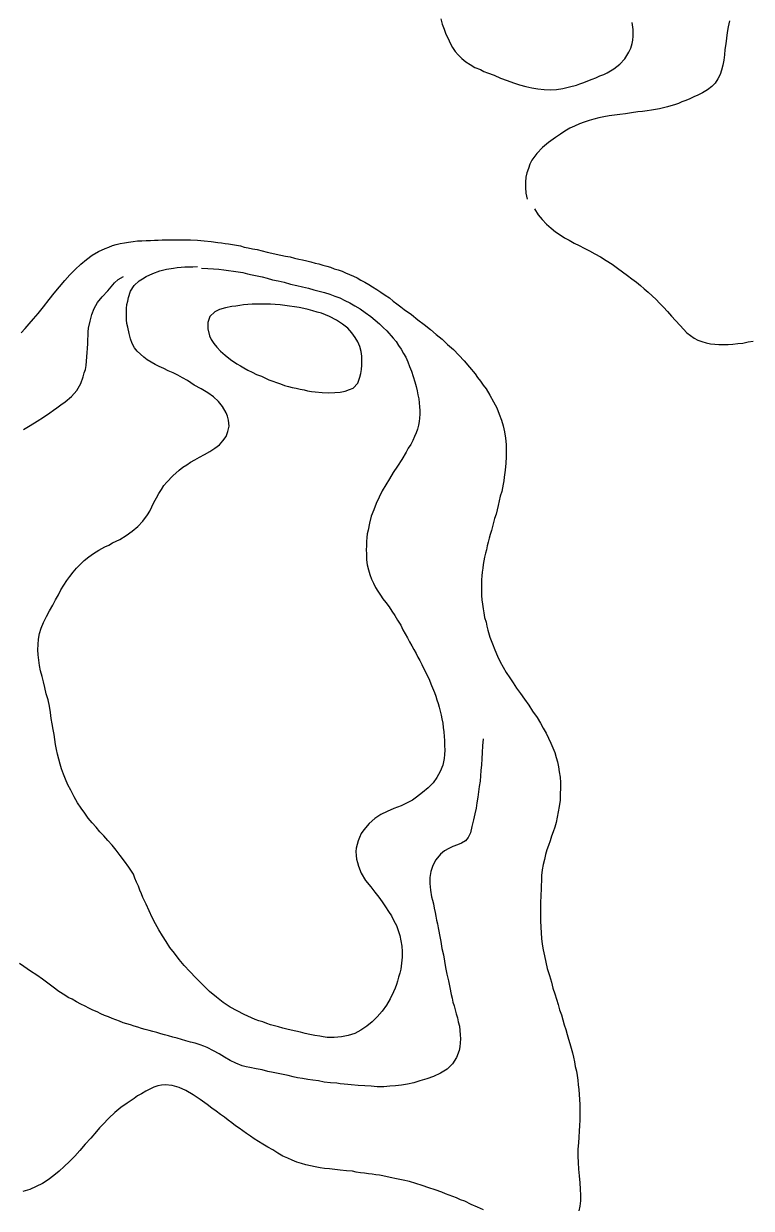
# Model space of a CAD drawing. Header units: inches. Extents: x 401374 to 405300, y 6332180 to 6336621.
# Drawn here: x 403668.7 to 403873.4, y 6335445.3 to 6335778.4 of the extents above; entities that cross this region are included whole.
import ezdxf

# ---------------------------------------------------------------- set-up
doc = ezdxf.new("R2010")
doc.units = ezdxf.units.IN
doc.header["$MEASUREMENT"] = 0

msp = doc.modelspace()

# ---------------------------------------------------------------- linework, layer by layer
for points in [[(403786.1, 6335779.8), (403786.5, 6335778.3), (403787, 6335776.9), (403787.5, 6335775.5), (403788.1, 6335774.2), (403788.7, 6335772.9), (403789.4, 6335771.7), (403790.1, 6335770.6), (403791, 6335769.6), (403792, 6335768.6), (403793.1, 6335767.7), (403794.3, 6335766.9), (403795.6, 6335766.1), (403797.2, 6335765.5), (403798.2, 6335765), (403799.2, 6335764.6), (403801.1, 6335763.9), (403802.9, 6335763.1), (403804.7, 6335762.4), (403806.5, 6335761.8), (403808.2, 6335761.2), (403810, 6335760.7), (403811.7, 6335760.4), (403813.4, 6335760.1), (403815.1, 6335759.9), (403816.8, 6335759.8), (403818.6, 6335759.9), (403820.4, 6335760.2), (403822.3, 6335760.6), (403824.2, 6335761.1), (403825.2, 6335761.5), (403826.3, 6335761.9), (403827.4, 6335762.3), (403828.6, 6335762.8), (403829.7, 6335763.2), (403830.8, 6335763.7), (403831.9, 6335764.1), (403832.9, 6335764.6), (403834.7, 6335765.7), (403836.4, 6335767), (403837.8, 6335768.5), (403839, 6335770.4), (403839.5, 6335771.5), (403839.9, 6335772.8), (403840.1, 6335773.8), (403840.2, 6335774.9), (403840.2, 6335776.8), (403839.9, 6335778.7)], [(403867.3, 6335779.2), (403866.9, 6335777.5), (403866.6, 6335775.9), (403866.4, 6335774.3), (403866.2, 6335772.7), (403866, 6335771.1), (403865.9, 6335769.6), (403865.7, 6335768.1), (403865.4, 6335766.7), (403865, 6335765.3), (403864.6, 6335764.1), (403864, 6335762.9), (403863.2, 6335761.7), (403862.3, 6335760.7), (403861.1, 6335759.8), (403859.7, 6335759), (403858.4, 6335758.3), (403857.2, 6335757.8), (403856.1, 6335757.3), (403855, 6335756.8), (403853.9, 6335756.4), (403852.9, 6335756), (403851.8, 6335755.6), (403850.8, 6335755.3), (403849.8, 6335755), (403848.7, 6335754.7), (403847.6, 6335754.5), (403846.5, 6335754.3), (403845.3, 6335754.1), (403844.1, 6335753.9), (403842.8, 6335753.7), (403841.5, 6335753.6), (403839.7, 6335753.3), (403838, 6335753.1), (403836.4, 6335752.9), (403834.9, 6335752.7), (403833.4, 6335752.5), (403831.9, 6335752.2), (403830.5, 6335751.9), (403829.1, 6335751.6), (403827.8, 6335751.2), (403826.4, 6335750.7), (403825.1, 6335750.2), (403823.7, 6335749.6), (403822.4, 6335749), (403821, 6335748.2), (403819.7, 6335747.3), (403818.3, 6335746.4), (403816.4, 6335745), (403814.7, 6335743.6), (403813.1, 6335741.9), (403811.7, 6335740), (403811.1, 6335738.9), (403810.7, 6335737.7), (403810.3, 6335736.5), (403810, 6335735.2), (403809.9, 6335733.8), (403809.9, 6335732.3), (403810, 6335730.7), (403810.4, 6335729.1)], [(403812.4, 6335726.3), (403813.5, 6335724.7), (403814.6, 6335723.3), (403815.8, 6335722), (403817.1, 6335720.9), (403818.3, 6335719.9), (403819.6, 6335719), (403820.9, 6335718.2), (403822.2, 6335717.5), (403823.6, 6335716.7), (403825, 6335716), (403826.4, 6335715.3), (403827.9, 6335714.5), (403829.4, 6335713.7), (403831, 6335712.8), (403832.6, 6335711.8), (403834.3, 6335710.8), (403835.8, 6335709.7), (403837.2, 6335708.6), (403838.6, 6335707.6), (403839.8, 6335706.7), (403841.1, 6335705.7), (403842.2, 6335704.8), (403843.3, 6335703.8), (403844.4, 6335702.9), (403845.5, 6335701.9), (403846.6, 6335700.8), (403847.6, 6335699.8), (403848.7, 6335698.7), (403849.8, 6335697.5), (403851, 6335696.2), (403852.1, 6335694.9), (403853.4, 6335693.5), (403855.3, 6335691.5), (403856.3, 6335690.7), (403857.3, 6335690), (403858.4, 6335689.4), (403859.5, 6335689), (403860.7, 6335688.7), (403861.9, 6335688.4), (403863.1, 6335688.3), (403864.3, 6335688.2), (403865.6, 6335688.2), (403866.9, 6335688.2), (403868.2, 6335688.3), (403869.6, 6335688.5), (403871, 6335688.6), (403872.5, 6335688.9), (403873.9, 6335689.1)], [(403668, 6335691.5), (403669.2, 6335692.7), (403670.3, 6335694), (403671.5, 6335695.4), (403672.8, 6335696.9), (403674.3, 6335698.8), (403675.9, 6335700.8), (403677.3, 6335702.6), (403678.8, 6335704.4), (403680.3, 6335706.2), (403681.7, 6335707.8), (403683.2, 6335709.3), (403684.8, 6335710.8), (403686.4, 6335712.1), (403688, 6335713.3), (403689.8, 6335714.3), (403691.7, 6335715.2), (403692.7, 6335715.6), (403693.7, 6335716), (403694.8, 6335716.3), (403695.9, 6335716.6), (403697.1, 6335716.8), (403698.2, 6335717), (403699.5, 6335717.2), (403700.8, 6335717.3), (403702, 6335717.3), (403703.2, 6335717.4), (403704.4, 6335717.4), (403705.5, 6335717.5), (403706.6, 6335717.5), (403707.7, 6335717.6), (403708.8, 6335717.6), (403709.8, 6335717.6), (403710.8, 6335717.6), (403711.8, 6335717.6), (403713.8, 6335717.6), (403715.7, 6335717.6), (403717.6, 6335717.5), (403719.5, 6335717.3), (403721.5, 6335717.2), (403723.4, 6335716.9), (403724.4, 6335716.8), (403725.4, 6335716.6), (403726.4, 6335716.5), (403727.5, 6335716.3), (403728.6, 6335716.1), (403729.7, 6335715.9), (403730.8, 6335715.6), (403731.9, 6335715.4), (403733.1, 6335715.1), (403734.4, 6335714.9), (403735.8, 6335714.5), (403737.2, 6335714.2), (403738.5, 6335713.9), (403739.8, 6335713.6), (403741.1, 6335713.3), (403742.4, 6335713), (403743.7, 6335712.8), (403744.9, 6335712.5), (403746.1, 6335712.2), (403747.2, 6335712), (403748.4, 6335711.7), (403749.5, 6335711.4), (403750.7, 6335711.1), (403751.8, 6335710.9), (403752.9, 6335710.5), (403754, 6335710.2), (403755, 6335709.9), (403756.1, 6335709.5), (403757.2, 6335709.2), (403758.3, 6335708.8), (403759.3, 6335708.3), (403760.4, 6335707.9), (403761.5, 6335707.4), (403762.5, 6335706.9), (403763.6, 6335706.3), (403764.7, 6335705.7), (403765.8, 6335705.1), (403766.9, 6335704.4), (403768.1, 6335703.7), (403769.2, 6335702.9), (403770.4, 6335702.1), (403771.6, 6335701.3), (403772.7, 6335700.4), (403773.7, 6335699.6), (403774.8, 6335698.8), (403775.8, 6335698), (403777.8, 6335696.6), (403779.6, 6335695.1), (403781.4, 6335693.8), (403783.2, 6335692.4), (403784.8, 6335691), (403786.5, 6335689.7), (403788, 6335688.2), (403789.6, 6335686.8), (403791.1, 6335685.2), (403792.6, 6335683.6), (403794.1, 6335681.8), (403795.7, 6335679.9), (403796.4, 6335678.9), (403797.2, 6335677.9), (403798, 6335676.8), (403798.8, 6335675.7), (403799.9, 6335673.9), (403800.9, 6335672.1), (403801.8, 6335670.4), (403802.5, 6335668.6), (403803.1, 6335666.9), (403803.6, 6335665.3), (403804, 6335663.6), (403804.3, 6335661.9), (403804.5, 6335660.1), (403804.5, 6335658.4), (403804.5, 6335656.6), (403804.4, 6335654.8), (403804.2, 6335652.9), (403803.9, 6335650.9), (403803.8, 6335649.9), (403803.6, 6335648.9), (403803.4, 6335647.9), (403803.2, 6335646.9), (403802.8, 6335645.5), (403802.5, 6335644.2), (403802.2, 6335642.9), (403801.9, 6335641.7), (403801.6, 6335640.5), (403801.2, 6335639.3), (403800.9, 6335638.1), (403800.6, 6335637), (403800.3, 6335635.9), (403800, 6335634.8), (403799.7, 6335633.7), (403799.4, 6335632.6), (403799.1, 6335631.6), (403798.9, 6335630.5), (403798.6, 6335629.5), (403798.4, 6335628.4), (403798.2, 6335627.4), (403798, 6335626.3), (403797.9, 6335625.3), (403797.7, 6335624.2), (403797.6, 6335623.1), (403797.5, 6335622), (403797.5, 6335620.9), (403797.5, 6335619.8), (403797.5, 6335618.7), (403797.5, 6335617.6), (403797.6, 6335616.4), (403797.8, 6335615.2), (403798, 6335613.9), (403798.2, 6335612.7), (403798.4, 6335611.4), (403798.8, 6335610.1), (403799, 6335609), (403799.3, 6335607.9), (403799.9, 6335605.9), (403800.6, 6335604), (403801.3, 6335602.3), (403802, 6335600.6), (403802.8, 6335599), (403803.6, 6335597.5), (403804.5, 6335596), (403805.5, 6335594.5), (403806.4, 6335593.1), (403807.4, 6335591.6), (403808.5, 6335590.1), (403809.6, 6335588.5), (403810.8, 6335586.8), (403811.9, 6335585.1), (403813.2, 6335583.3), (403814.1, 6335581.7), (403814.9, 6335580.3), (403815.7, 6335578.9), (403816.4, 6335577.5), (403817, 6335576.1), (403817.6, 6335574.8), (403818.1, 6335573.5), (403818.5, 6335572.1), (403818.9, 6335570.8), (403819.2, 6335569.4), (403819.4, 6335568), (403819.6, 6335566.5), (403819.7, 6335565), (403819.7, 6335563.4), (403819.6, 6335561.8), (403819.6, 6335560.1), (403819.4, 6335558.3), (403819.1, 6335556.8), (403818.8, 6335555.3), (403818.5, 6335553.8), (403818.1, 6335552.5), (403817.7, 6335551.2), (403817.2, 6335549.9), (403816.8, 6335548.6), (403816.4, 6335547.3), (403815.9, 6335546.1), (403815.5, 6335544.8), (403815.2, 6335543.4), (403814.9, 6335542), (403814.6, 6335540.5), (403814.4, 6335538.9), (403814.4, 6335537.3), (403814.3, 6335536.2), (403814.3, 6335535.2), (403814.2, 6335533.2), (403814.1, 6335531.3), (403814.1, 6335529.5), (403814.1, 6335527.8), (403814.1, 6335526.1), (403814.2, 6335524.4), (403814.3, 6335522.8), (403814.4, 6335521.2), (403814.6, 6335519.6), (403814.9, 6335518), (403815.2, 6335516.3), (403815.6, 6335514.5), (403816, 6335512.7), (403816.6, 6335510.8), (403817.2, 6335508.9), (403817.6, 6335507.2), (403818.1, 6335505.6), (403818.6, 6335504.1), (403819.1, 6335502.6), (403819.5, 6335501.1), (403820, 6335499.7), (403820.4, 6335498.3), (403820.8, 6335496.9), (403821.2, 6335495.6), (403821.6, 6335494.2), (403822, 6335492.9), (403822.4, 6335491.6), (403822.7, 6335490.3), (403823.1, 6335489), (403823.4, 6335487.8), (403823.7, 6335486.5), (403823.9, 6335485.2), (403824.2, 6335483.9), (403824.4, 6335482.6), (403824.6, 6335481.3), (403824.7, 6335480), (403824.9, 6335478.7), (403825, 6335477.3), (403825.1, 6335475.9), (403825.2, 6335474.5), (403825.2, 6335473.1), (403825.2, 6335471.6), (403825.2, 6335470.1), (403825.1, 6335468.6), (403825, 6335467), (403824.9, 6335465.3), (403824.8, 6335463.7), (403824.6, 6335461.9), (403824.6, 6335460), (403824.7, 6335458.2), (403824.8, 6335456.3), (403825, 6335454.4), (403825.2, 6335452.5), (403825.3, 6335450.7), (403825.4, 6335449), (403825.4, 6335447.4), (403825.2, 6335445.9), (403824.9, 6335444.6)], [(403718.8, 6335709.7), (403720.5, 6335709.6), (403722.1, 6335709.5), (403723.6, 6335709.4), (403725, 6335709.2), (403726.4, 6335709), (403727.8, 6335708.8), (403729.1, 6335708.6), (403730.4, 6335708.4), (403731.7, 6335708.1), (403733, 6335707.8), (403734.4, 6335707.5), (403735.8, 6335707.2), (403737.2, 6335706.8), (403738.7, 6335706.4), (403740.3, 6335706.1), (403742, 6335705.7), (403743.8, 6335705.2), (403745.6, 6335704.8), (403747.2, 6335704.4), (403748.9, 6335704), (403750.4, 6335703.6), (403751.9, 6335703.2), (403753.4, 6335702.8), (403754.9, 6335702.3), (403756.3, 6335701.8), (403757.7, 6335701.3), (403759.1, 6335700.6), (403760.5, 6335699.9), (403761.9, 6335699.1), (403763.4, 6335698.2), (403764.8, 6335697.2), (403766.4, 6335696.1), (403767.6, 6335695), (403768.8, 6335694), (403769.9, 6335693), (403770.9, 6335692), (403772.7, 6335690), (403773.5, 6335689), (403774.2, 6335687.9), (403774.9, 6335686.9), (403775.6, 6335685.7), (403776.2, 6335684.6), (403776.8, 6335683.3), (403777.3, 6335682), (403777.8, 6335680.7), (403778.3, 6335679.2), (403778.8, 6335677.7), (403779.1, 6335676.4), (403779.4, 6335675.2), (403779.6, 6335674), (403779.9, 6335672.9), (403780, 6335671.8), (403780.1, 6335670.7), (403780.2, 6335669.6), (403780.2, 6335668.6), (403780.1, 6335667.5), (403780, 6335666.5), (403779.8, 6335665.5), (403779.5, 6335664.4), (403779.1, 6335663.4), (403778.7, 6335662.3), (403778.2, 6335661.2), (403777.6, 6335660.1), (403776.9, 6335659), (403776.3, 6335657.9), (403775.1, 6335655.9), (403773.9, 6335654), (403772.7, 6335652.2), (403771.6, 6335650.4), (403770.6, 6335648.7), (403769.6, 6335647), (403768.7, 6335645.3), (403767.9, 6335643.5), (403767.2, 6335641.7), (403766.5, 6335639.9), (403766, 6335638), (403765.6, 6335636), (403765.4, 6335635), (403765.3, 6335633.9), (403765.2, 6335632.8), (403765.2, 6335631.6), (403765.1, 6335630.5), (403765.2, 6335629.3), (403765.2, 6335627.6), (403765.4, 6335626.2), (403765.7, 6335624.8), (403766.1, 6335623.5), (403766.6, 6335622.2), (403767.1, 6335621.1), (403767.7, 6335619.9), (403768.4, 6335618.8), (403769.1, 6335617.7), (403769.8, 6335616.7), (403770.6, 6335615.6), (403771.5, 6335614.4), (403772.3, 6335613.2), (403773.1, 6335612), (403773.9, 6335610.7), (403774.8, 6335609.3), (403775.4, 6335608), (403776, 6335606.8), (403776.7, 6335605.7), (403777.3, 6335604.6), (403777.9, 6335603.5), (403778.5, 6335602.4), (403779.1, 6335601.3), (403779.6, 6335600.3), (403780.2, 6335599.3), (403780.7, 6335598.2), (403781.7, 6335596.2), (403782.7, 6335594.3), (403783.5, 6335592.3), (403784.3, 6335590.3), (403784.7, 6335589.3), (403785, 6335588.3), (403785.3, 6335587.2), (403785.6, 6335586.2), (403785.9, 6335585.1), (403786.2, 6335584), (403786.4, 6335582.9), (403786.6, 6335581.7), (403786.7, 6335580.5), (403786.9, 6335579.3), (403787, 6335578), (403787.1, 6335576.8), (403787.1, 6335575.4), (403787.2, 6335574.1), (403787.1, 6335572.9), (403787, 6335571.8), (403786.6, 6335569.9), (403785.9, 6335568.1), (403785, 6335566.4), (403783.9, 6335564.9), (403782.5, 6335563.5), (403780.9, 6335562.2), (403779.2, 6335560.9), (403778.1, 6335560.1), (403777, 6335559.5), (403776, 6335559), (403774.9, 6335558.5), (403772.9, 6335557.7), (403771, 6335556.9), (403769.2, 6335556), (403767.5, 6335554.9), (403765.9, 6335553.5), (403764.4, 6335551.7), (403763.7, 6335550.7), (403763.2, 6335549.6), (403762.8, 6335548.6), (403762.5, 6335547.6), (403762.3, 6335546.6), (403762.2, 6335545.6), (403762.3, 6335544.5), (403762.4, 6335543.5), (403762.6, 6335542.5), (403762.9, 6335541.5), (403763.7, 6335539.5), (403764.9, 6335537.5), (403766.4, 6335535.7), (403767.5, 6335534.2), (403768.6, 6335532.8), (403769.6, 6335531.5), (403770.5, 6335530.1), (403771.4, 6335528.8), (403772.2, 6335527.5), (403772.9, 6335526.1), (403773.6, 6335524.8), (403774.1, 6335523.4), (403774.5, 6335522), (403774.8, 6335520.5), (403775.1, 6335519), (403775.2, 6335517.5), (403775.2, 6335515.9), (403775, 6335514.2), (403774.8, 6335512.5), (403774.5, 6335511.4), (403774.2, 6335510.3), (403773.9, 6335509.2), (403773.6, 6335508.2), (403773.2, 6335507.2), (403772.8, 6335506.2), (403771.8, 6335504.2), (403770.8, 6335502.4), (403769.6, 6335500.7), (403768.2, 6335499.1), (403766.8, 6335497.7), (403765.3, 6335496.5), (403763.6, 6335495.4), (403761.9, 6335494.5), (403760, 6335493.9), (403758.1, 6335493.5), (403756.1, 6335493.3), (403755.1, 6335493.3), (403754.1, 6335493.3), (403753, 6335493.5), (403752, 6335493.7), (403750.6, 6335493.9), (403749.2, 6335494.2), (403747.9, 6335494.5), (403746.6, 6335494.8), (403745.3, 6335495.1), (403744, 6335495.4), (403742.8, 6335495.7), (403741.6, 6335496), (403740.4, 6335496.3), (403739.3, 6335496.6), (403738.2, 6335496.9), (403737.1, 6335497.3), (403736, 6335497.7), (403734.9, 6335498), (403733.9, 6335498.4), (403732.8, 6335498.9), (403731.8, 6335499.3), (403730.8, 6335499.8), (403728.8, 6335500.8), (403726.8, 6335501.9), (403724.9, 6335503.2), (403723, 6335504.7), (403721, 6335506.3), (403719.1, 6335508.1), (403717.2, 6335510.1), (403715.5, 6335511.9), (403713.9, 6335513.6), (403712.5, 6335515.3), (403711.2, 6335517), (403709.9, 6335518.6), (403708.8, 6335520.3), (403707.8, 6335521.9), (403706.8, 6335523.6), (403705.8, 6335525.3), (403704.9, 6335527.1), (403704, 6335528.9), (403703.2, 6335530.8), (403702.3, 6335532.7), (403701.9, 6335533.7), (403701.4, 6335534.8), (403701, 6335535.9), (403700.5, 6335537), (403700, 6335538.1), (403699.6, 6335539.3), (403698.3, 6335541.2), (403697.1, 6335542.9), (403695.9, 6335544.5), (403694.8, 6335546), (403693.6, 6335547.4), (403692.4, 6335548.7), (403691.3, 6335550), (403690.2, 6335551.2), (403689.1, 6335552.5), (403688, 6335553.7), (403686.9, 6335555), (403685.9, 6335556.4), (403684.9, 6335557.8), (403683.9, 6335559.3), (403682.9, 6335561), (403682, 6335562.9), (403681.2, 6335564.4), (403680.5, 6335566), (403679.9, 6335567.4), (403679.4, 6335568.9), (403679, 6335570.2), (403678.6, 6335571.6), (403678.3, 6335573), (403678, 6335574.3), (403677.7, 6335575.7), (403677.5, 6335577.1), (403677.3, 6335578.5), (403677, 6335579.9), (403676.8, 6335581.5), (403676.5, 6335583), (403676.3, 6335584.7), (403676, 6335586.5), (403675.6, 6335588.3), (403675.1, 6335590), (403674.7, 6335591.7), (403674.3, 6335593.3), (403673.9, 6335594.8), (403673.5, 6335596.4), (403673.2, 6335597.9), (403673, 6335599.4), (403672.8, 6335600.9), (403672.7, 6335602.3), (403672.8, 6335603.8), (403672.9, 6335605.3), (403673.2, 6335606.9), (403673.7, 6335608.4), (403674.3, 6335610), (403675.2, 6335611.7), (403676, 6335613.3), (403676.9, 6335614.9), (403677.7, 6335616.4), (403678.5, 6335617.8), (403679.2, 6335619.2), (403680, 6335620.5), (403680.9, 6335621.8), (403681.7, 6335623), (403682.7, 6335624.2), (403683.6, 6335625.3), (403684.7, 6335626.4), (403685.8, 6335627.5), (403687.1, 6335628.5), (403688.4, 6335629.4), (403689.9, 6335630.4), (403691.6, 6335631.3), (403692.7, 6335631.8), (403693.7, 6335632.4), (403694.8, 6335632.9), (403695.8, 6335633.4), (403697.6, 6335634.5), (403699.3, 6335635.7), (403700.9, 6335637), (403702.3, 6335638.5), (403703.6, 6335640.3), (403704.2, 6335641.3), (403704.8, 6335642.5), (403705.4, 6335643.8), (403706.1, 6335645.1), (403706.8, 6335646.3), (403707.5, 6335647.4), (403708.2, 6335648.5), (403709, 6335649.5), (403710.7, 6335651.3), (403712.5, 6335652.9), (403713.5, 6335653.7), (403714.6, 6335654.4), (403715.7, 6335655.1), (403716.9, 6335655.8), (403718.2, 6335656.5), (403719.6, 6335657.3), (403721.1, 6335658.1), (403722.5, 6335659), (403723.8, 6335660), (403724.8, 6335661.1), (403725.7, 6335662.3), (403726.2, 6335663.7), (403726.5, 6335665.2), (403726.4, 6335666.9), (403726.1, 6335668), (403725.7, 6335669), (403724.7, 6335670.8), (403723.5, 6335672.2), (403722.1, 6335673.5), (403720.5, 6335674.6), (403718.7, 6335675.7), (403716.7, 6335676.8), (403714.8, 6335678.1), (403713.4, 6335678.8), (403712.1, 6335679.6), (403710.8, 6335680.2), (403709.4, 6335680.8), (403708.2, 6335681.4), (403706.9, 6335682), (403705.7, 6335682.6), (403704.6, 6335683.2), (403703.5, 6335683.9), (403702.5, 6335684.6), (403700.7, 6335686.3), (403699.9, 6335687.3), (403699.3, 6335688.5), (403698.8, 6335689.8), (403698.4, 6335691.3), (403698, 6335693.1), (403697.8, 6335694.1), (403697.7, 6335695.1), (403697.7, 6335696.2), (403697.7, 6335697.2), (403697.7, 6335698.3), (403697.8, 6335699.4), (403698, 6335700.4), (403698.2, 6335701.4), (403698.8, 6335703.2), (403699.8, 6335704.8), (403701.2, 6335706.1), (403702.2, 6335706.7), (403703.2, 6335707.3), (403705.1, 6335708.2), (403707, 6335708.9), (403708.9, 6335709.4), (403710.9, 6335709.7), (403711.9, 6335709.8), (403713, 6335709.9), (403714.1, 6335710), (403715.2, 6335710), (403716.3, 6335710), (403717.6, 6335710.1)], [(403668.7, 6335664.3), (403670.6, 6335665.4), (403672.5, 6335666.6), (403674.3, 6335667.8), (403676.1, 6335669), (403677.1, 6335669.7), (403678.1, 6335670.4), (403679.2, 6335671.2), (403680.4, 6335672.1), (403682.2, 6335673.6), (403683.7, 6335675.3), (403684.8, 6335677.2), (403685.5, 6335679.1), (403685.8, 6335680.2), (403686.1, 6335681.2), (403686.3, 6335682.3), (403686.4, 6335683.5), (403686.5, 6335684.7), (403686.6, 6335685.9), (403686.7, 6335687.1), (403686.8, 6335688.5), (403686.8, 6335689.6), (403686.9, 6335690.7), (403686.9, 6335691.8), (403687, 6335692.8), (403687.4, 6335694.8), (403687.9, 6335696.6), (403688.6, 6335698.3), (403689.5, 6335700), (403690.8, 6335701.6), (403692.4, 6335703.3), (403693.4, 6335704.4), (403694.3, 6335705.5), (403695.3, 6335706.5), (403696.8, 6335707.3)], [(403721.1, 6335696.1), (403720.5, 6335694.4), (403720.5, 6335692.6), (403721, 6335690.6), (403721.5, 6335689.6), (403722.2, 6335688.5), (403723.1, 6335687.4), (403724.1, 6335686.3), (403725.4, 6335685.2), (403726.9, 6335684), (403728.7, 6335682.8), (403729.7, 6335682.2), (403730.7, 6335681.6), (403731.8, 6335681), (403733, 6335680.4), (403734.2, 6335679.8), (403735.6, 6335679.3), (403736.6, 6335678.8), (403737.7, 6335678.3), (403738.8, 6335677.9), (403739.9, 6335677.5), (403741, 6335677.1), (403742.1, 6335676.7), (403743.2, 6335676.4), (403744.3, 6335676.1), (403745.4, 6335675.9), (403746.5, 6335675.6), (403747.6, 6335675.4), (403748.6, 6335675.2), (403749.7, 6335675), (403750.7, 6335674.9), (403752.7, 6335674.7), (403754.5, 6335674.6), (403756.3, 6335674.7), (403757.8, 6335674.8), (403759.2, 6335675.1), (403760.4, 6335675.5), (403761.4, 6335675.9), (403762.7, 6335677.3), (403763.3, 6335679), (403763.6, 6335680), (403763.8, 6335681.2), (403763.9, 6335682.4), (403763.9, 6335683.6), (403763.9, 6335684.9), (403763.7, 6335686.2), (403763.3, 6335687.6), (403762.7, 6335688.9), (403762, 6335690.2), (403761, 6335691.5), (403759.9, 6335692.8), (403758.4, 6335693.9), (403756.7, 6335695), (403754.8, 6335696.1), (403753.6, 6335696.5), (403752.5, 6335697), (403751.3, 6335697.3), (403750.1, 6335697.7), (403748.8, 6335698), (403747.5, 6335698.3), (403746.2, 6335698.6), (403744.9, 6335698.8), (403743.5, 6335699), (403742.2, 6335699.2), (403740.9, 6335699.3), (403739.5, 6335699.4), (403738.2, 6335699.5), (403736.8, 6335699.5), (403735.5, 6335699.5), (403734.3, 6335699.5), (403733, 6335699.5), (403731.8, 6335699.4), (403730.6, 6335699.3), (403729.5, 6335699.2), (403728.4, 6335699), (403727.3, 6335698.9), (403725.5, 6335698.5), (403723.8, 6335698), (403722.5, 6335697.4), (403721.1, 6335696.1)], [(403798, 6335577.3), (403797.8, 6335575.3), (403797.7, 6335573.5), (403797.6, 6335571.7), (403797.5, 6335570), (403797.3, 6335568.4), (403797.2, 6335566.9), (403797.1, 6335565.4), (403796.9, 6335563.9), (403796.7, 6335562.4), (403796.5, 6335560.9), (403796.2, 6335559.3), (403796, 6335557.8), (403795.6, 6335556.2), (403795.3, 6335554.5), (403794.8, 6335552.7), (403794.4, 6335550.9), (403793.8, 6335549.6), (403793, 6335548.6), (403791.9, 6335548), (403790.8, 6335547.5), (403789.5, 6335547), (403788.3, 6335546.5), (403787.1, 6335545.8), (403786, 6335544.9), (403784.7, 6335543.3), (403783.8, 6335541.7), (403783.3, 6335540), (403783, 6335538.3), (403783, 6335536.6), (403783.2, 6335534.8), (403783.5, 6335532.9), (403783.7, 6335531.9), (403784, 6335530.9), (403784.2, 6335529.7), (403784.5, 6335528.5), (403784.7, 6335527.4), (403784.9, 6335526.3), (403785.1, 6335525.3), (403785.3, 6335524.2), (403785.5, 6335523.2), (403785.7, 6335522.2), (403786.1, 6335520.3), (403786.4, 6335518.4), (403786.8, 6335516.6), (403787.1, 6335514.8), (403787.4, 6335513), (403787.8, 6335511.1), (403788.2, 6335509.3), (403788.6, 6335507.4), (403789, 6335505.4), (403789.3, 6335504.4), (403789.5, 6335503.3), (403789.8, 6335502.2), (403790.1, 6335501.1), (403790.4, 6335500), (403790.8, 6335498.9), (403791, 6335497.7), (403791.3, 6335496.5), (403791.4, 6335495.3), (403791.5, 6335494.1), (403791.6, 6335493), (403791.5, 6335491.8), (403791.4, 6335490.7), (403791.2, 6335489.7), (403790.5, 6335487.7), (403789.4, 6335485.9), (403787.9, 6335484.4), (403786, 6335483.3), (403784, 6335482.4), (403782.1, 6335481.7), (403780.2, 6335481.1), (403778.5, 6335480.6), (403776.7, 6335480.2), (403775, 6335479.9), (403773.3, 6335479.7), (403771.7, 6335479.6), (403770, 6335479.5), (403768.2, 6335479.5), (403766.5, 6335479.6), (403764.7, 6335479.7), (403762.8, 6335479.8), (403760.9, 6335480), (403759.9, 6335480.1), (403758.9, 6335480.2), (403757.8, 6335480.3), (403756.8, 6335480.5), (403755, 6335480.6), (403753.3, 6335480.8), (403751.7, 6335481.1), (403750.1, 6335481.3), (403748.7, 6335481.5), (403747.2, 6335481.8), (403745.8, 6335482), (403744.5, 6335482.3), (403743.1, 6335482.6), (403741.7, 6335482.9), (403740.3, 6335483.2), (403738.9, 6335483.5), (403737.4, 6335483.8), (403735.8, 6335484.2), (403734.1, 6335484.5), (403732.4, 6335484.9), (403731.3, 6335485.1), (403730.2, 6335485.4), (403728.4, 6335486.1), (403726.8, 6335486.9), (403725.2, 6335487.8), (403723.7, 6335488.7), (403722.1, 6335489.6), (403720.4, 6335490.5), (403719.4, 6335490.9), (403718.4, 6335491.3), (403717, 6335491.7), (403715.7, 6335492), (403714.4, 6335492.4), (403713.1, 6335492.8), (403711.9, 6335493.1), (403710.7, 6335493.4), (403709.5, 6335493.8), (403708.4, 6335494.1), (403707.3, 6335494.4), (403706.2, 6335494.7), (403705.1, 6335495), (403704, 6335495.3), (403702.9, 6335495.6), (403701.9, 6335495.9), (403700.9, 6335496.2), (403699.8, 6335496.5), (403698.8, 6335496.9), (403697.8, 6335497.2), (403696.7, 6335497.5), (403695.7, 6335497.9), (403694.7, 6335498.3), (403693.6, 6335498.7), (403692.6, 6335499.1), (403691.5, 6335499.5), (403690.4, 6335500), (403689.4, 6335500.5), (403688.2, 6335501), (403687.1, 6335501.6), (403686, 6335502.1), (403684.8, 6335502.7), (403683.6, 6335503.4), (403682.4, 6335504.1), (403681.3, 6335504.6), (403680.3, 6335505.2), (403678.6, 6335506.3), (403677, 6335507.5), (403675.5, 6335508.6), (403674, 6335509.7), (403672.4, 6335510.9), (403670.7, 6335512), (403668.8, 6335513.3), (403667.6, 6335514.1)], [(403798.1, 6335444.9), (403796.4, 6335445.6), (403794.6, 6335446.4), (403792.8, 6335447.3), (403791.6, 6335447.7), (403790.5, 6335448.2), (403789.5, 6335448.6), (403788.4, 6335449), (403787.4, 6335449.4), (403786.4, 6335449.8), (403784.5, 6335450.5), (403782.7, 6335451.1), (403780.8, 6335451.7), (403779, 6335452.3), (403777.3, 6335452.8), (403775.5, 6335453.2), (403773.6, 6335453.6), (403771.8, 6335454), (403769.8, 6335454.4), (403768.8, 6335454.6), (403767.8, 6335454.7), (403766.8, 6335454.9), (403765.7, 6335455), (403764.6, 6335455.2), (403763.5, 6335455.3), (403762.3, 6335455.5), (403761.2, 6335455.7), (403759.5, 6335455.8), (403757.8, 6335456), (403756.3, 6335456.2), (403754.8, 6335456.4), (403753.4, 6335456.5), (403752.1, 6335456.7), (403750.7, 6335457), (403749.4, 6335457.2), (403748.1, 6335457.5), (403746.9, 6335457.9), (403745.6, 6335458.3), (403744.3, 6335458.8), (403743, 6335459.4), (403741.6, 6335460), (403740.2, 6335460.8), (403738.8, 6335461.7), (403737.4, 6335462.5), (403736, 6335463.3), (403734.8, 6335464.1), (403733.6, 6335464.8), (403732.5, 6335465.6), (403731.4, 6335466.3), (403730.4, 6335467.1), (403729.4, 6335467.8), (403728.3, 6335468.5), (403727.3, 6335469.3), (403726.3, 6335470.1), (403725.2, 6335470.9), (403724.1, 6335471.7), (403722.9, 6335472.6), (403721.7, 6335473.5), (403720.4, 6335474.5), (403718.4, 6335475.9), (403716.4, 6335477.2), (403714.4, 6335478.4), (403712.5, 6335479.3), (403710.5, 6335479.8), (403708.5, 6335480), (403707.5, 6335479.9), (403706.5, 6335479.7), (403705.4, 6335479.4), (403704.4, 6335478.9), (403703.1, 6335478.2), (403701.9, 6335477.5), (403700.8, 6335476.9), (403699.8, 6335476.2), (403697.9, 6335474.9), (403696.1, 6335473.6), (403694.4, 6335472.2), (403692.7, 6335470.6), (403691, 6335468.9), (403690.1, 6335467.9), (403689.2, 6335466.9), (403687.6, 6335465), (403686, 6335463.3), (403684.5, 6335461.6), (403683.1, 6335460), (403681.6, 6335458.5), (403680.1, 6335457.1), (403678.7, 6335455.7), (403677.2, 6335454.5), (403675.6, 6335453.3), (403674, 6335452.3), (403672.3, 6335451.4), (403670.5, 6335450.6), (403668.5, 6335450)]]:
    msp.add_lwpolyline(points)

doc.saveas('drawing.dxf')
